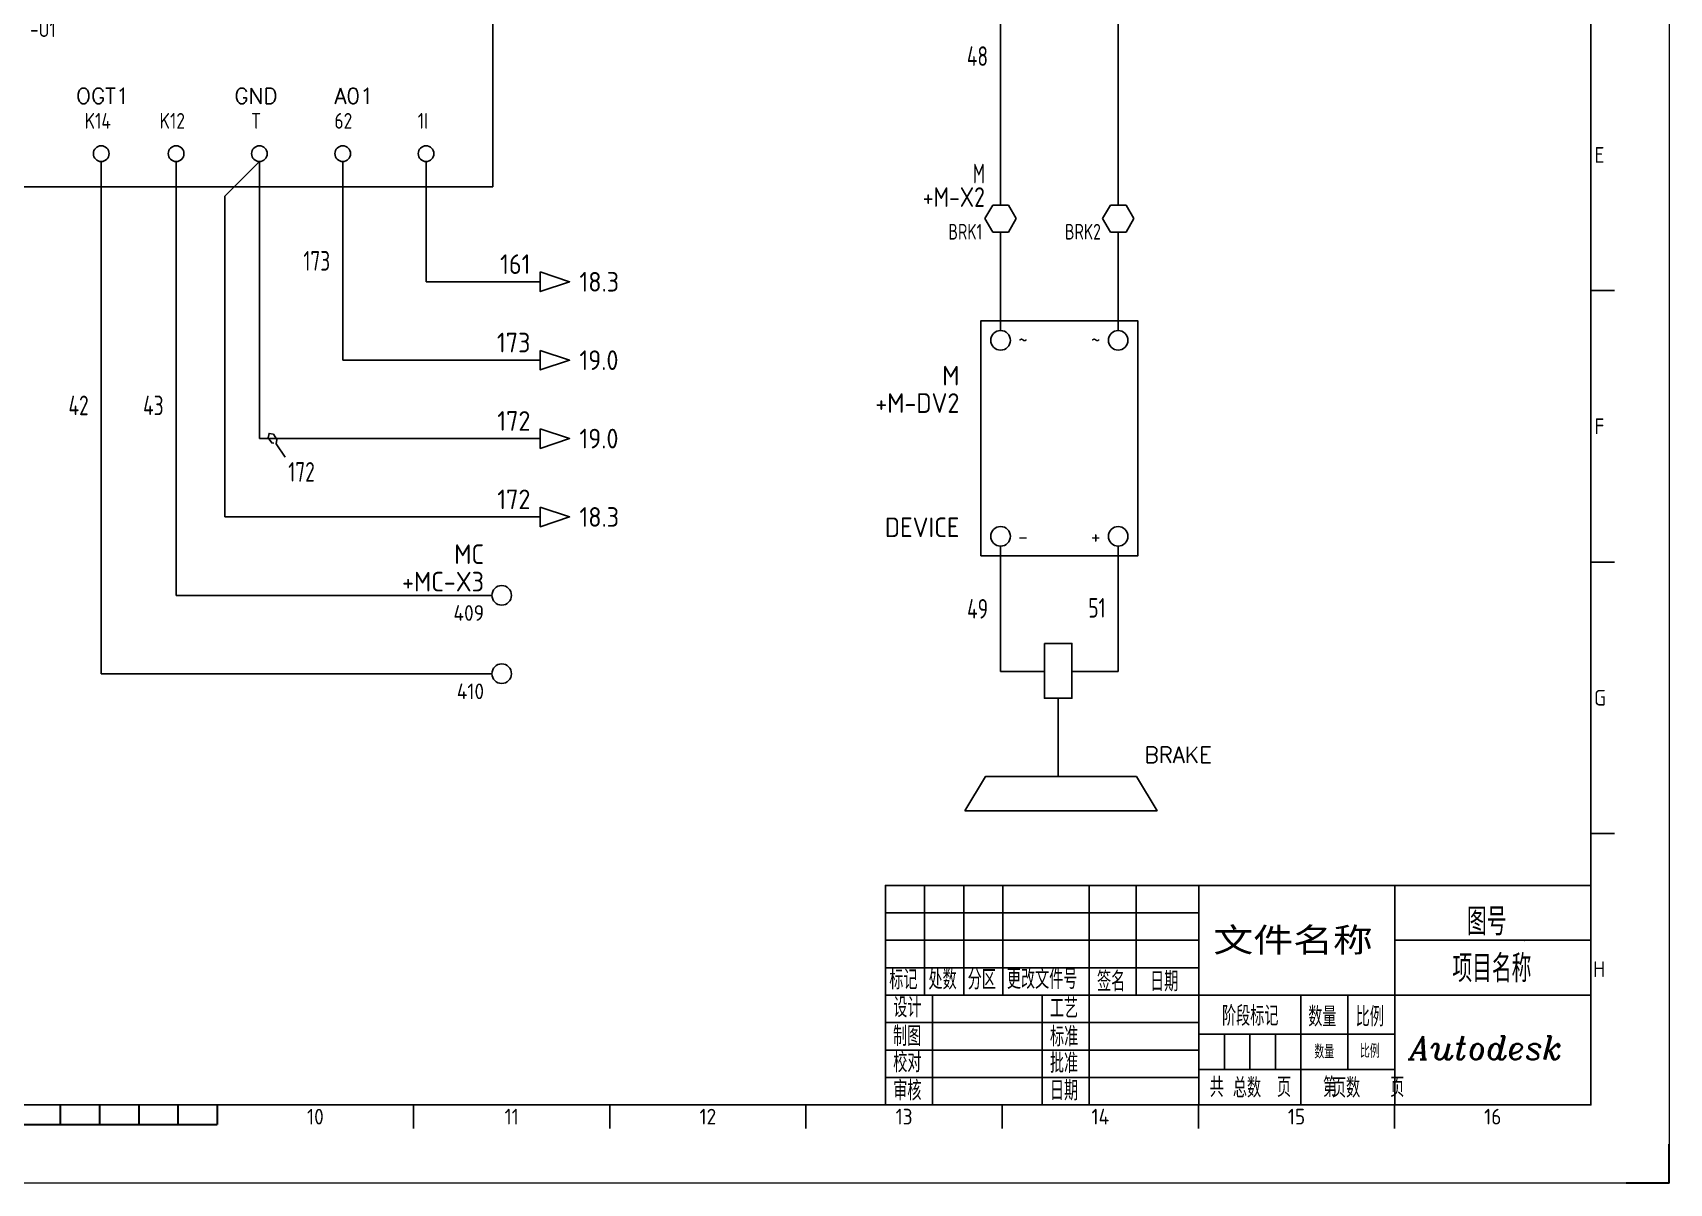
# Model space of a CAD drawing. Header units: millimetres. Extents: x 0 to 841, y 0 to 594.
# Drawn here: x 423.5 to 841, y 0 to 293.5 of the extents above; entities that cross this region are included whole.
import ezdxf
from ezdxf.enums import TextEntityAlignment as Align

# ---------------------------------------------------------------- set-up
doc = ezdxf.new("R2010")
doc.units = ezdxf.units.MM
doc.header["$LTSCALE"] = 12
for name, color, linetype in [('AE_BOR', 1, 'Continuous'), ('BLK_1.0mm^2', 7, 'Continuous'), ('DESC', 150, 'Continuous'), ('LOC', 8, 'Continuous'), ('RED_1.0mm^2', 1, 'Continuous'), ('RED_2.5mm^2', 1, 'Continuous'), ('RED_4.0mm^2', 1, 'Continuous'), ('SYMS', 7, 'Continuous'), ('TAGS', 150, 'Continuous'), ('TERMS', 123, 'Continuous'), ('WHT_1.0mm^2', 7, 'Continuous'), ('WIRENO', 72, 'Continuous'), ('WIREREF', 52, 'Continuous'), ('XREF', 7, 'Continuous'), ('图框_外框线', 7, 'Continuous'), ('图框_标题栏属性', 1, 'Continuous'), ('图框_标题栏文字', 6, 'Continuous')]:
    doc.layers.add(name, color=color, linetype=linetype)
doc.styles.get("Standard").update_dxf_attribs({"font": 'txt.shx', "bigfont": 'gbcbig.shx'})
doc.styles.add('WD', font='romans.shx', dxfattribs={"bigfont": 'gbcbig.shx'})
doc.styles.add('WD_IEC', font='isocp2.shx', dxfattribs={"width": 0.9, "height": 4, "bigfont": 'gbcbig.shx'})
doc.styles.add('工程字', font='gbenor.shx', dxfattribs={"bigfont": 'gbcbig.shx'})

# ---------------------------------------------------------------- blocks, each defined once
blk = doc.blocks.new('gb_a1')
for p, q in [((821, 20), (821, 574)), ((20, 20), (821, 20))]:
    blk.add_line(p, q)
at = {"layer": 'AE_BOR', "color": 1, "lineweight": 15}
for p, q in [((841, 594), (841, 0)), ((841, 0), (0, 0))]:
    blk.add_line(p, q, dxfattribs=at)
at = {"layer": 'AE_BOR'}
for p, q in [((821, 227.75), (827, 227.75)), ((821, 158.5), (827, 158.5)), ((821, 89.25), (827, 89.25)), ((520.625, 20), (520.625, 14)), ((570.6875, 20), (570.6875, 14)), ((620.75, 20), (620.75, 14)), ((670.8125, 20), (670.8125, 14)), ((720.875, 20), (720.875, 14)), ((770.9375, 20), (770.9375, 14))]:
    blk.add_line(p, q, dxfattribs=at)
at = {"layer": 'AE_BOR', "color": 2, "lineweight": 30}
for p, q in [((430.5, 20), (430.5, 15)), ((440.5, 20), (440.5, 15)), ((450.5, 20), (450.5, 15)), ((460.5, 20), (460.5, 15)), ((470.5, 20), (470.5, 15)), ((370.5, 15), (470.5, 15))]:
    blk.add_line(p, q, dxfattribs=at)
at = {"layer": 'AE_BOR', "lineweight": 30}
for q in [(841, 10), (830, 0)]:
    blk.add_line((841, 0), q, dxfattribs=at)
at = {"layer": 'AE_BOR', "style": 'WD_IEC'}
for s, p in [('E', (824.47619, 262.375)), ('F', (824.47619, 193.125)), ('G', (824.85714, 123.875)), ('H', (824.66667, 54.625))]:
    blk.add_text(s, height=4, dxfattribs=at).set_placement(p, align=Align.MIDDLE_RIGHT)
for s, p in [('10', (495.59375, 15)), ('11', (545.65625, 15)), ('12', (595.71875, 15)), ('13', (645.78125, 15)), ('14', (695.84375, 15)), ('15', (745.90625, 15)), ('16', (795.96875, 15))]:
    blk.add_text(s, height=4, dxfattribs=at).set_placement(p, align=Align.CENTER)
blk = doc.blocks.new('VDV1_19')
for p, q in [((8.94, 31.88), (5.94, 31.88)), ((6.44, 31.12), (8.44, 31.12)), ((6.94, 30.38), (7.94, 30.38))]:
    blk.add_line(p, q)
for centre in [(7.44, 36.12), (27.62, 36.12), (37.19, 36.12), (47.81, 36.12), (58.44, 36.12), (86.06, 36.12), (108.38, 36.12), (4.25, 25.5), (4.25, 15.94), (7.44, 4.25), (17, 4.25), (27.62, 4.25), (38.25, 4.25), (48.88, 4.25), (66.94, 4.25), (76.5, 4.25), (87.12, 4.25), (97.75, 4.25), (108.38, 4.25)]:
    blk.add_circle(centre, 1)
at = {"layer": 'SYMS'}
for p, q in [((0, 0), (0, 40.38)), ((0, 40.38), (116.88, 40.38)), ((116.88, 40.38), (116.88, 0)), ((7.44, 35.06), (7.44, 31.88)), ((116.88, 0), (0, 0))]:
    blk.add_line(p, q, dxfattribs=at)
at = {"style": 'WD_IEC', "flags": 1}
for tag, p, height in [('X4TERM04', (6.44, 36.12), 0.128), ('X2TERM04', (7.44, 37.12), 0.128), ('X2TERM01', (27.62, 37.12), 0.128), ('X2TERM02', (37.19, 37.12), 0.128), ('X2TERM03', (47.81, 37.12), 0.128), ('X2TERM05', (58.44, 37.12), 0.128), ('X2TERM06', (86.06, 37.12), 0.128), ('X2TERM07', (108.38, 37.12), 0.128), ('X1TERM07', (109.38, 36.12), 0.128), ('X4TERM08', (3.25, 25.5), 0.128), ('FAMILY', (50.54, 22.34), 0.01), ('CAT', (50.54, 22.34), 0.01), ('MFG', (50.54, 22.34), 0.01), ('ASSYCODE', (50.54, 22.34), 0.01), ('X4TERM09', (3.25, 15.94), 0.128), ('X4TERM10', (6.44, 4.25), 0.128), ('X1TERM19', (109.38, 4.25), 0.128), ('X8TERM10', (7.44, 3.25), 0.128), ('X8TERM11', (17, 3.25), 0.128), ('X8TERM12', (27.62, 3.25), 0.128), ('X8TERM13', (38.25, 3.25), 0.128), ('X8TERM14', (48.88, 3.25), 0.128), ('X8TERM15', (66.94, 3.25), 0.128), ('X8TERM16', (76.5, 3.25), 0.128), ('X8TERM17', (87.12, 3.25), 0.128), ('X8TERM18', (97.75, 3.25), 0.128), ('X8TERM19', (108.38, 3.25), 0.128)]:
    blk.add_attdef(tag, p, '', height=height, dxfattribs=at)
at = {"style": 'WD_IEC'}
for tag, p in [('TERM04', (8.67, 32.97)), ('TERM01', (26.56, 30.81)), ('TERM02', (36.12, 30.81)), ('TERM03', (46.75, 30.81)), ('TERM05', (57.38, 30.81)), ('TERM06', (85, 30.81)), ('TERM07', (107.31, 30.81)), ('TERM08', (7.44, 24.44)), ('DESC1', (121.12, 22.31)), ('DESC2', (121.12, 19.12)), ('TERM09', (7.44, 14.88)), ('INST', (121.12, 14.88)), ('LOC', (121.21, 12.08)), ('TERM10', (5.31, 7.44)), ('TERM11', (14.88, 7.44)), ('TERM12', (26.56, 7.44)), ('TERM13', (37.19, 7.44)), ('TERM14', (47.81, 7.44)), ('TERM15', (64.81, 7.44)), ('TERM16', (74.38, 7.44)), ('TERM17', (86.06, 7.44)), ('TERM18', (96.69, 7.44)), ('TERM19', (107.31, 7.44))]:
    blk.add_attdef(tag, p, '', height=2, dxfattribs=at)
blk.add_attdef('TAG1', text='', height=2, dxfattribs=at).set_placement((59.5, 19.12), align=Align.CENTER)
at = {"layer": 'SYMS'}
for s, p in [('+20V', (82.88, 27.62)), ('OGT1', (63.75, 10.62)), ('GND', (83.94, 10.62)), ('A01', (96.69, 10.62))]:
    blk.add_text(s, height=2, dxfattribs=at).set_placement(p)
blk = doc.blocks.new('VDV1TF')
blk.add_lwpolyline([(-2.5, -15), (17.5, -15), (17.5, 15), (-2.5, 15)], close=True)
for centre in [(0, 12.5), (15, 12.5), (0, -12.5), (15, -12.5)]:
    blk.add_circle(centre, 1.25)
at = {"style": 'WD_IEC'}
for tag, p in [('INST', (-5.25, 10.25)), ('LOC', (-5.25, 6.75)), ('TAG1', (-5.25, 3.25)), ('XREF', (-5.25, -1.6)), ('DESC1', (-5.25, -5.6)), ('DESC2', (-5.25, -9.1)), ('DESC3', (-5.25, -12.6))]:
    blk.add_attdef(tag, text='', height=2.5, dxfattribs=at).set_placement(p, align=Align.RIGHT)
at = {"style": 'WD_IEC', "flags": 1}
for tag, p, height in [('X4TERM02', (-1.25, 12.5), 0.32), ('X2TERM02', (0, 13.75), 0.32), ('X2TERM04', (15, 13.75), 0.32), ('X1TERM04', (16.25, 12.5), 0.32), ('X4TERM01', (-1.25, -12.5), 0.32), ('X1TERM03', (16.25, -12.5), 0.32), ('X8TERM01', (0, -13.75), 0.32), ('X8TERM03', (15, -13.75), 0.32), ('ASSYCODE', (18.5, -16.5), 1), ('FAMILY', (18.5, -18), 1), ('CATDESC', (18.5, -19.5), 1)]:
    blk.add_attdef(tag, p, '', height=height, dxfattribs=at)
at = {"style": 'WD_IEC'}
for tag, p in [('TERM02', (2.25, 12.5)), ('TERM01', (2.25, -12.5))]:
    blk.add_attdef(tag, text='', height=2, dxfattribs=at).set_placement(p, align=Align.MIDDLE_LEFT)
for tag, p in [('TERM04', (12.75, 12.5)), ('TERM03', (12.75, -12.5))]:
    blk.add_attdef(tag, text='', height=2, dxfattribs=at).set_placement(p, align=Align.MIDDLE_RIGHT)
at = {"lineweight": 15, "style": 'WD_IEC', "flags": 1}
for tag, p in [('MFG', (7.5, 5)), ('CAT', (7.5, 1))]:
    blk.add_attdef(tag, text='', height=2.7, dxfattribs=at).set_placement(p, align=Align.CENTER)
at = {"lineweight": 15, "style": 'WD_IEC'}
for tag, p in [('RATING1', (7.5, -3)), ('RATING2', (7.5, -7))]:
    blk.add_attdef(tag, text='', height=2.5, dxfattribs=at).set_placement(p, align=Align.CENTER)
blk = doc.blocks.new('VT0003')
for p, q in [((-1, 1.73), (-2, 0)), ((-2, 0), (-1, -1.73)), ((1, 1.73), (-1, 1.73)), ((2, 0), (1, 1.73)), ((1, -1.73), (2, 0)), ((-1, -1.73), (1, -1.73))]:
    blk.add_line(p, q)
at = {"style": 'WD_IEC', "width": 0.7}
for tag, p in [('INST', (-2, 7.5)), ('LOC', (-2, 4.5))]:
    blk.add_attdef(tag, text='', height=2.5, dxfattribs=at).set_placement(p, align=Align.RIGHT)
at = {"linetype": 'Continuous', "style": 'WD_IEC'}
for tag, height, width, flags, p in [('TAGSTRIP', 2.5, 0.9, 8, (-2, 1.5)), ('ASSYCODE', 0.25, 0.8, 1, (-2, -3.5)), ('MFG', 0.25, 0.8, 1, (-2, -2.5)), ('CAT', 0.25, 0.8, 1, (-2, -3))]:
    blk.add_attdef(tag, text='', height=height, dxfattribs=dict(at, width=width, flags=flags)).set_placement(p, align=Align.RIGHT)
at = {"linetype": 'Continuous', "style": 'WD_IEC', "width": 0.8, "flags": 8}
blk.add_attdef('TERM01', text='', height=2, dxfattribs=at).set_placement((0, 0), align=Align.MIDDLE_CENTER)
at = {"style": 'WD_IEC', "flags": 1}
for tag, p, height in [('X4TERM01', (-2, 0), 0.256), ('X4TERMDESC01', (-1.88, -0.37), 0.4), ('X2TERM01', (0, 1.73), 0.256), ('X2TERMDESC01', (0.15, 1.21), 0.4), ('X2PIN01', (0.52, 1.34), 0.4), ('X1PIN01', (1.39, 0.26), 0.4), ('X1TERMDESC01', (1.88, -0.39), 0.4), ('X1TERM01', (2, 0), 0.256), ('X4PIN01', (-1.82, -0.6), 0.4), ('X8TERM01', (0, -1.73), 0.256), ('X8TERMDESC01', (0, -2.11), 0.4), ('X8PIN01', (0.41, -1.54), 0.4), ('LINKTERM', (1.52, -1.15), 0.4), ('STRIPSEQ', (2.52, -3.93), 0.4)]:
    blk.add_attdef(tag, p, '', height=height, dxfattribs=at)
blk = doc.blocks.new('WD_WNV')
at = {"linetype": 'Continuous', "style": 'WD_IEC', "width": 0.8}
blk.add_attdef('WIRENO', text='', height=2.5, dxfattribs=at).set_placement((-1.6, 0), align=Align.MIDDLE_RIGHT)
at = {"style": 'WD_IEC', "flags": 1}
for tag, p in [('W08USER', (-1, 0.375)), ('W04USER', (-1, 0.875)), ('W05USER', (-1, 0.75)), ('W09USER', (-1, 0.25)), ('W03USER', (-1, 1)), ('W06USER', (-1, 0.625)), ('W07USER', (-1, 0.5)), ('W02USER', (-1, 1.125)), ('W01USER', (-1, 1.25)), ('W10USER', (-1, 0.125))]:
    blk.add_attdef(tag, text='', height=0.08, dxfattribs=at).set_placement(p, align=Align.CENTER)
blk = doc.blocks.new('HA1S1')
blk.add_lwpolyline([(0, 1.25), (3.75, 0), (0, -1.25)], close=True)
at = {"style": 'WD_IEC'}
for tag, height, flags, p in [('WIRENO', 2.5, 8, (-1.25, 1)), ('SIGCODE', 1, 1, (5, 1.8))]:
    blk.add_attdef(tag, text='', height=height, dxfattribs=dict(at, flags=flags)).set_placement(p, align=Align.RIGHT)
at = {"style": 'WD_IEC', "flags": 1}
blk.add_attdef('X4TERM01', (0, 0), '', height=0.32, dxfattribs=at)
at = {"style": 'WD_IEC'}
blk.add_attdef('XREF', text='', height=2.5, dxfattribs=at).set_placement((5, 0), align=Align.MIDDLE_LEFT)
blk.add_attdef('DESC1', text='', height=2.5, dxfattribs=at).set_placement((-1.25, -1), align=Align.TOP_RIGHT)
blk = doc.blocks.new('WD_WNH')
at = {"linetype": 'Continuous', "style": 'WD_IEC', "width": 0.8}
blk.add_attdef('WIRENO', text='', height=2.5, dxfattribs=at).set_placement((0, 0.75), align=Align.CENTER)
at = {"style": 'WD_IEC', "flags": 1}
for tag, p in [('W08USER', (0, 0.375)), ('W04USER', (0, 0.875)), ('W05USER', (0, 0.75)), ('W09USER', (0, 0.25)), ('W03USER', (0, 1)), ('W06USER', (0, 0.625)), ('W07USER', (0, 0.5)), ('W02USER', (0, 1.125)), ('W01USER', (0, 1.25)), ('W10USER', (0, 0.125))]:
    blk.add_attdef(tag, text='', height=0.08, dxfattribs=at).set_placement(p, align=Align.CENTER)
blk = doc.blocks.new('CorpLogoBlock')
at = {"insert": (-46.09, 17.54), "char_height": 6, "width": 37.2055, "attachment_point": 1, "style": '工程字'}
blk.add_mtext('{\\Fitalic|c0;Autodesk}', dxfattribs=at)
blk = doc.blocks.new('GB_TitleBlock')
at = {"lineweight": -3}
for p, q in [((-50, 42), (0, 42)), ((-50, 28), (0, 28))]:
    blk.add_line(p, q, dxfattribs=at)
blk.add_point((-16.99, 42), dxfattribs=at)
at = {"layer": '图框_外框线'}
for p, q in [((-170, 56), (-170, 28)), ((-160, 28), (-160, 56)), ((-150, 56), (-150, 28)), ((-128, 28), (-128, 56)), ((-116, 56), (-116, 28)), ((-100, 56), (-100, 0)), ((-50, 56), (-50, 0)), ((-180, 49), (-100, 49)), ((-180, 42), (-100, 42)), ((-180, 35), (-100, 35)), ((-180, 28), (-50, 28)), ((-168, 0), (-168, 28)), ((-140, 0), (-140, 28)), ((-128, 28), (-128, 0)), ((-74, 28), (-74, 0)), ((-62, 28), (-62, 9)), ((-180, 21), (-100, 21)), ((-50, 18), (-100, 18)), ((-93.5, 18), (-93.5, 9)), ((-87, 18), (-87, 9)), ((-80.5, 18), (-80.5, 9)), ((-180, 14), (-100, 14)), ((-50, 9), (-100, 9)), ((-180, 7), (-100, 7))]:
    blk.add_line(p, q, dxfattribs=at)
blk.add_lwpolyline([(0, 56), (-180, 56), (-180, 0), (0, 0), (0, 56)], dxfattribs=at)
at = {"style": 'WD', "flags": 1}
blk.add_attdef('WD_TB', (-168.38, 50.46), '', height=2, dxfattribs=at)
at = {"layer": '图框_标题栏属性', "style": '工程字'}
for tag, p in [('REV3', (-179.58, 50.91)), ('REV2', (-179.43, 43.49)), ('REV1', (-179.43, 36.77))]:
    blk.add_attdef(tag, p, '', height=3, dxfattribs=at)
for tag, height, width, p, p2 in [('REV3DET', 3, 13.288798, (-148.76, 50.77), (-130.49, 50.77)), ('BY3', 3, 6.930672, (-126.95, 50.77), (-117.42, 50.77)), ('RD3', 3, 9.096075, (-114.66, 50.77), (-102.16, 50.77)), ('REV2DET', 3, 1.39216, (-148.76, 43.77), (-130.49, 43.77)), ('BY2', 3, 6.930672, (-126.95, 43.77), (-117.42, 43.77)), ('RD2', 3, 9.096075, (-114.66, 43.77), (-102.16, 43.77)), ('文件名称', 7, 2.04191, (-96.3, 38.33), (-55.63, 38.33)), ('REV1DET', 3, 13.288798, (-148.76, 36.77), (-130.49, 36.77)), ('BY1', 3, 6.930672, (-126.95, 36.77), (-117.42, 36.77)), ('RD1', 3, 9.096075, (-114.66, 36.77), (-102.16, 36.77))]:
    blk.add_attdef(tag, text='', height=height, dxfattribs=dict(at, width=width)).set_placement(p, p2, align=Align.FIT)
for tag, p in [('图号', (-26.57, 46.93)), ('项目名称', (-25.25, 35.16))]:
    blk.add_attdef(tag, text='', height=7, dxfattribs=at).set_placement(p, align=Align.MIDDLE)
at = {"layer": '图框_标题栏属性', "lineweight": -3}
for tag, p in [('设计', (-163.59, 22.3)), ('工艺', (-123.59, 22.3)), ('制图', (-163.59, 15.3)), ('标准', (-123.59, 15.3)), ('校对', (-163.59, 8.3)), ('批准', (-123.59, 8.3)), ('审核', (-163.59, 1.3)), ('日期', (-123.59, 1.3))]:
    blk.add_attdef(tag, p, '', height=5, dxfattribs=at)
at = {"layer": '图框_标题栏属性', "style": '工程字'}
for tag, height, p in [('数量', 3.5, (-68.02, 13.58)), ('比例', 3.5, (-56.4, 13.74)), ('总数', 5, (-87.74, 4.36)), ('页数', 5, (-62.45, 4.36))]:
    blk.add_attdef(tag, text='', height=height, dxfattribs=at).set_placement(p, align=Align.MIDDLE_CENTER)
at = {"layer": '图框_标题栏文字', "style": '工程字'}
for s, p in [('标记', (-179, 29.44)), ('处数', (-169, 29.44)), ('分区', (-159, 29.44)), ('更改文件号', (-149, 29.59)), ('签名', (-126, 29)), ('日期', (-112.47, 28.98)), ('设计', (-177.99, 22.35)), ('工艺', (-138.02, 22.15)), ('阶段标记', (-94.11, 20.2)), ('数量', (-72.11, 20)), ('比例', (-60, 20)), ('制图', (-178.04, 15.02)), ('标准', (-137.99, 14.92)), ('校对', (-177.99, 8.33)), ('批准', (-138.02, 8.15)), ('审核', (-177.99, 1.15)), ('日期', (-138.02, 1.15)), ('共     页   第     页', (-97.24, 2))]:
    blk.add_text(s, height=5, dxfattribs=at).set_placement(p)
blk = doc.blocks.new('HT0002')
blk.add_circle((0, 0), 1.25)
at = {"style": 'WD_IEC', "flags": 1}
for tag, p, height in [('ASSYCODE', (2.75, 10.75), 1), ('CATDESC', (2.75, 9.25), 1), ('MFG', (2.75, 7.25), 1.5), ('CAT', (2.75, 4.75), 1.5), ('X2PIN01', (0, 2.25), 0.4), ('X2TERMDESC01', (0, 1.75), 0.4), ('X4TERM01', (-1.25, 0), 0.32), ('X4PIN01', (-1.25, 1), 0.4), ('X4TERMDESC01', (-1.25, 0.5), 0.4), ('X2TERM01', (0, 1.25), 0.32), ('X8PIN01', (0, -0.25), 0.4), ('X1TERM01', (1.25, 0), 0.32), ('X1PIN01', (1.25, 1), 0.4), ('X1TERMDESC01', (1.25, 0.5), 0.4), ('X8TERM01', (0, -1.25), 0.32), ('X8TERMDESC01', (0, -0.75), 0.4), ('LINKTERM', (0, -2), 0.4), ('STRIPSEQ', (0, -3), 0.4)]:
    blk.add_attdef(tag, p, '', height=height, dxfattribs=at)
at = {"style": 'WD_IEC'}
for tag, p in [('INST', (-2.25, 7.5)), ('LOC', (-2.25, 4))]:
    blk.add_attdef(tag, text='', height=2.5, dxfattribs=at).set_placement(p, align=Align.RIGHT)
at = {"style": 'WD_IEC', "flags": 8}
for tag, height, p in [('TAGSTRIP', 2.5, (-2.25, 0.5)), ('TERM01', 2, (-2.25, -3.25))]:
    blk.add_attdef(tag, text='', height=height, dxfattribs=at).set_placement(p, align=Align.RIGHT)

msp = doc.modelspace()

# ---------------------------------------------------------------- linework, layer by layer
msp.add_line((685.08, 123.74), (685.08, 103.79))
at = {"layer": 'BLK_1.0mm^2'}
for p, q in [((502.56, 260.69), (502.56, 210)), ((523.81, 260.69), (523.81, 230)), ((523.81, 230), (552.95, 230)), ((502.56, 210), (552.95, 210))]:
    msp.add_line(p, q, dxfattribs=at)
at = {"layer": 'RED_1.0mm^2'}
for p, q in [((481.31, 260.69), (472.47, 251.85)), ((472.47, 251.85), (472.47, 170)), ((472.47, 170), (552.95, 170))]:
    msp.add_line(p, q, dxfattribs=at)
at = {"layer": 'RED_2.5mm^2'}
for p, q in [((440.94, 260.69), (440.94, 130)), ((460.06, 260.69), (460.06, 149.99)), ((670.4, 242.65), (670.4, 217.56)), ((700.4, 217.56), (700.4, 242.65)), ((670.4, 162.56), (670.4, 130.56)), ((700.4, 162.56), (700.4, 130.56)), ((540.62, 149.99), (460.06, 149.99)), ((440.94, 130), (540.62, 130.01)), ((670.4, 130.56), (681.58, 130.56)), ((700.4, 130.56), (688.58, 130.56))]:
    msp.add_line(p, q, dxfattribs=at)
at = {"layer": 'RED_4.0mm^2'}
for p, q in [((700.4, 249.57), (700.4, 396.22)), ((670.4, 325.56), (670.4, 249.57))]:
    msp.add_line(p, q, dxfattribs=at)
at = {"layer": 'SYMS'}
for points in [[(681.58, 137.74), (688.58, 137.74), (688.58, 123.74), (681.58, 123.74)], [(661.31, 95.04), (710.31, 95.04), (705.06, 103.79), (685.81, 103.79), (666.56, 103.79)]]:
    msp.add_lwpolyline(points, close=True, dxfattribs=at)
at = {"layer": 'WHT_1.0mm^2'}
for p in [(481.31, 260.69), (552.95, 190)]:
    msp.add_line(p, (481.31, 190), dxfattribs=at)
at = {"layer": 'WIRENO'}
msp.add_lwpolyline([(487.83, 185.25), (485.54, 188.68), (485.75, 189.78), (484.87, 191.1), (483.77, 191.32), (483.55, 190.22), (484.43, 188.9), (484.98, 188.79)], dxfattribs=at)

# ---------------------------------------------------------------- block references
for name, p in [('gb_a1', (0, 0)), ('CorpLogoBlock', (821, 20))]:
    msp.add_blockref(name, p)
ref = msp.add_blockref('GB_TitleBlock', (821, 20))
ref.add_attrib('页数', '页数', dxfattribs={"layer": '图框_标题栏属性', "height": 5, "style": '工程字'}).set_placement((758.55, 24.36), align=Align.MIDDLE_CENTER)
ref.add_attrib('总数', '总数', dxfattribs={"layer": '图框_标题栏属性', "height": 5, "style": '工程字'}).set_placement((733.26, 24.36), align=Align.MIDDLE_CENTER)
ref.add_attrib('比例', '比例', dxfattribs={"layer": '图框_标题栏属性', "height": 3.5, "style": '工程字'}).set_placement((764.6, 33.74), align=Align.MIDDLE_CENTER)
ref.add_attrib('数量', '数量', dxfattribs={"layer": '图框_标题栏属性', "height": 3.5, "style": '工程字'}).set_placement((752.98, 33.58), align=Align.MIDDLE_CENTER)
ref.add_attrib('项目名称', '项目名称', dxfattribs={"layer": '图框_标题栏属性', "height": 7, "style": '工程字'}).set_placement((795.75, 55.16), align=Align.MIDDLE)
ref.add_attrib('图号', '图号', dxfattribs={"layer": '图框_标题栏属性', "height": 7, "style": '工程字'}).set_placement((794.43, 66.93), align=Align.MIDDLE)
ref.add_attrib('文件名称', '文件名称', dxfattribs={"layer": '图框_标题栏属性', "height": 7, "style": '工程字', "width": 2.04191}).set_placement((724.7, 58.33), (765.37, 58.33), align=Align.FIT)
at = {"layer": 'SYMS'}
ref = msp.add_blockref('VDV1_19', (307.06, 254.19), dxfattribs=dict(at, xscale=2, yscale=2, zscale=2))
ref.add_attrib('LOC', 'MC', (542.68, 336.42), dxfattribs={"layer": 'LOC', "height": 4, "style": 'WD_IEC', "width": 0.9})
ref.add_attrib('TERM19', '1I', (521.69, 269.06), dxfattribs={"layer": 'TERMS', "height": 4, "style": 'WD_IEC', "width": 0.9})
ref.add_attrib('TERM18', '62', (500.44, 269.06), dxfattribs={"layer": 'TERMS', "height": 4, "style": 'WD_IEC', "width": 0.9})
ref.add_attrib('TERM17', 'T', (479.19, 269.06), dxfattribs={"layer": 'TERMS', "height": 4, "style": 'WD_IEC', "width": 0.9})
ref.add_attrib('TERM16', 'K12', (455.81, 269.06), dxfattribs={"layer": 'TERMS', "height": 4, "style": 'WD_IEC', "width": 0.9})
ref.add_attrib('TERM15', 'K14', (436.69, 269.06), dxfattribs={"layer": 'TERMS', "height": 4, "style": 'WD_IEC', "width": 0.9})
ref.add_attrib('TERM14', 'W', (402.69, 269.06), dxfattribs={"layer": 'TERMS', "height": 4, "style": 'WD_IEC', "width": 0.9})
ref.add_attrib('TERM13', 'V', (381.44, 269.06), dxfattribs={"layer": 'TERMS', "height": 4, "style": 'WD_IEC', "width": 0.9})
ref.add_attrib('TERM12', 'U', (360.19, 269.06), dxfattribs={"layer": 'TERMS', "height": 4, "style": 'WD_IEC', "width": 0.9})
ref.add_attrib('TERM11', 'BR2', (336.81, 269.06), dxfattribs={"layer": 'TERMS', "height": 4, "style": 'WD_IEC', "width": 0.9})
ref.add_attrib('TERM10', 'BR1', (317.69, 269.06), dxfattribs={"layer": 'TERMS', "height": 4, "style": 'WD_IEC', "width": 0.9})
ref.add_attrib('TERM09', 'T2', (321.94, 283.94), dxfattribs={"layer": 'TERMS', "height": 4, "style": 'WD_IEC', "width": 0.9})
ref.add_attrib('TERM08', 'T1', (321.94, 303.06), dxfattribs={"layer": 'TERMS', "height": 4, "style": 'WD_IEC', "width": 0.9})
ref.add_attrib('TERM07', 'E1', (521.69, 315.81), dxfattribs={"layer": 'TERMS', "height": 4, "style": 'WD_IEC', "width": 0.9})
ref.add_attrib('TERM06', '20', (477.06, 315.81), dxfattribs={"layer": 'TERMS', "height": 4, "style": 'WD_IEC', "width": 0.9})
ref.add_attrib('TERM05', '28', (421.81, 315.81), dxfattribs={"layer": 'TERMS', "height": 4, "style": 'WD_IEC', "width": 0.9})
ref.add_attrib('TERM03', 'L3', (400.56, 315.81), dxfattribs={"layer": 'TERMS', "height": 4, "style": 'WD_IEC', "width": 0.9})
ref.add_attrib('TERM02', 'L2', (379.31, 315.81), dxfattribs={"layer": 'TERMS', "height": 4, "style": 'WD_IEC', "width": 0.9})
ref.add_attrib('TERM01', 'L1', (360.19, 315.81), dxfattribs={"layer": 'TERMS', "height": 4, "style": 'WD_IEC', "width": 0.9})
ref.add_attrib('TERM04', 'GND', (324.4, 320.13), dxfattribs={"layer": 'TERMS', "height": 4, "style": 'WD_IEC', "width": 0.9})
ref.add_attrib('TAG1', '-U1', dxfattribs={"layer": 'TAGS', "height": 4, "style": 'WD_IEC', "width": 0.9}).set_placement((426.06, 292.44), align=Align.CENTER)
ref = msp.add_blockref('VT0003', (670.4, 246.11), dxfattribs=dict(at, xscale=2, yscale=2, zscale=2))
ref.add_attrib('TAGSTRIP', '+M-X2', dxfattribs={"layer": 'TAGS', "linetype": 'Continuous', "height": 5, "style": 'WD_IEC', "width": 0.9, "flags": 8}).set_placement((666.4, 249.11), align=Align.RIGHT)
ref.add_attrib('TERM01', 'BRK1', dxfattribs={"layer": 'TERMS', "linetype": 'Continuous', "height": 4, "style": 'WD_IEC', "width": 0.8, "flags": 8}).set_placement((661.4, 242.77), align=Align.MIDDLE_CENTER)
ref.add_attrib('LOC', 'M', dxfattribs={"layer": 'LOC', "height": 5, "style": 'WD_IEC', "width": 0.7}).set_placement((666.4, 255.11), align=Align.RIGHT)
ref = msp.add_blockref('VT0003', (700.4, 246.11), dxfattribs=dict(at, xscale=2, yscale=2, zscale=2))
ref.add_attrib('TERM01', 'BRK2', dxfattribs={"layer": 'TERMS', "linetype": 'Continuous', "height": 4, "style": 'WD_IEC', "width": 0.8, "flags": 8}).set_placement((691.4, 242.77), align=Align.MIDDLE_CENTER)
ref = msp.add_blockref('HA1S1', (552.95, 230), dxfattribs=dict(at, xscale=2, yscale=2, zscale=2))
ref.add_attrib('WIRENO', '161', dxfattribs={"layer": 'WIREREF', "height": 5, "style": 'WD_IEC', "flags": 8}).set_placement((550.45, 232), align=Align.RIGHT)
ref.add_attrib('XREF', '18.3', dxfattribs={"layer": 'XREF', "height": 5, "style": 'WD_IEC'}).set_placement((562.95, 230), align=Align.MIDDLE_LEFT)
ref = msp.add_blockref('VDV1TF', (670.4, 190.06), dxfattribs=dict(at, xscale=2, yscale=2, zscale=2))
ref.add_attrib('TAG1', '+M-DV2', dxfattribs={"layer": 'TAGS', "height": 5, "style": 'WD_IEC'}).set_placement((659.9, 196.56), align=Align.RIGHT)
ref.add_attrib('LOC', 'M', dxfattribs={"layer": 'LOC', "height": 5, "style": 'WD_IEC'}).set_placement((659.9, 203.56), align=Align.RIGHT)
ref.add_attrib('DESC3', 'DEVICE', dxfattribs={"layer": 'DESC', "height": 5, "style": 'WD_IEC'}).set_placement((659.9, 164.86), align=Align.RIGHT)
ref.add_attrib('TERM01', '-', dxfattribs={"layer": 'TERMS', "height": 4, "style": 'WD_IEC'}).set_placement((674.9, 165.06), align=Align.MIDDLE_LEFT)
ref.add_attrib('TERM02', '~', dxfattribs={"layer": 'TERMS', "height": 4, "style": 'WD_IEC'}).set_placement((674.9, 215.06), align=Align.MIDDLE_LEFT)
ref.add_attrib('TERM03', '+', dxfattribs={"layer": 'TERMS', "height": 4, "style": 'WD_IEC'}).set_placement((695.9, 165.06), align=Align.MIDDLE_RIGHT)
ref.add_attrib('TERM04', '~', dxfattribs={"layer": 'TERMS', "height": 4, "style": 'WD_IEC'}).set_placement((695.9, 215.06), align=Align.MIDDLE_RIGHT)
ref = msp.add_blockref('HA1S1', (552.95, 210), dxfattribs=dict(at, xscale=2, yscale=2, zscale=2))
ref.add_attrib('WIRENO', '173', dxfattribs={"layer": 'WIREREF', "height": 5, "style": 'WD_IEC', "flags": 8}).set_placement((550.45, 212), align=Align.RIGHT)
ref.add_attrib('XREF', '19.0', dxfattribs={"layer": 'XREF', "height": 5, "style": 'WD_IEC'}).set_placement((562.95, 210), align=Align.MIDDLE_LEFT)
ref = msp.add_blockref('HA1S1', (552.95, 190), dxfattribs=dict(at, xscale=2, yscale=2, zscale=2))
ref.add_attrib('WIRENO', '172', dxfattribs={"layer": 'WIREREF', "height": 5, "style": 'WD_IEC', "flags": 8}).set_placement((550.45, 192), align=Align.RIGHT)
ref.add_attrib('XREF', '19.0', dxfattribs={"layer": 'XREF', "height": 5, "style": 'WD_IEC'}).set_placement((562.95, 190), align=Align.MIDDLE_LEFT)
ref = msp.add_blockref('HA1S1', (552.95, 170), dxfattribs=dict(at, xscale=2, yscale=2, zscale=2))
ref.add_attrib('WIRENO', '172', dxfattribs={"layer": 'WIREREF', "height": 5, "style": 'WD_IEC', "flags": 8}).set_placement((550.45, 172), align=Align.RIGHT)
ref.add_attrib('XREF', '18.3', dxfattribs={"layer": 'XREF', "height": 5, "style": 'WD_IEC'}).set_placement((562.95, 170), align=Align.MIDDLE_LEFT)
ref = msp.add_blockref('HT0002', (543.12, 150), dxfattribs=dict(at, xscale=2, yscale=2, zscale=2))
ref.add_attrib('TAGSTRIP', '+MC-X3', dxfattribs={"layer": 'TAGS', "height": 5, "style": 'WD_IEC', "flags": 8}).set_placement((538.62, 151), align=Align.RIGHT)
ref.add_attrib('LOC', 'MC', dxfattribs={"layer": 'LOC', "height": 5, "style": 'WD_IEC'}).set_placement((538.62, 158), align=Align.RIGHT)
ref.add_attrib('TERM01', '409', dxfattribs={"layer": 'TERMS', "height": 4, "style": 'WD_IEC', "flags": 8}).set_placement((538.62, 143.5), align=Align.RIGHT)
ref = msp.add_blockref('HT0002', (543.12, 130.01), dxfattribs=dict(at, xscale=2, yscale=2, zscale=2))
ref.add_attrib('TERM01', '410', dxfattribs={"layer": 'TERMS', "height": 4, "style": 'WD_IEC', "flags": 8}).set_placement((538.62, 123.51), align=Align.RIGHT)
at = {"layer": 'WIRENO'}
ref = msp.add_blockref('WD_WNV', (670.4, 287.57), dxfattribs=dict(at, xscale=2, yscale=2, zscale=2))
ref.add_attrib('WIRENO', '48', dxfattribs={"linetype": 'Continuous', "height": 5, "style": 'WD_IEC', "width": 0.8}).set_placement((667.2, 287.57), align=Align.MIDDLE_RIGHT)
ref = msp.add_blockref('WD_WNV', (502.56, 235.34), dxfattribs=dict(at, xscale=2, yscale=2, zscale=2))
ref.add_attrib('WIRENO', '173', dxfattribs={"linetype": 'Continuous', "height": 5, "style": 'WD_IEC', "width": 0.8}).set_placement((499.36, 235.34), align=Align.MIDDLE_RIGHT)
ref = msp.add_blockref('WD_WNV', (440.94, 198.46), dxfattribs=dict(at, xscale=2, yscale=2, zscale=2))
ref.add_attrib('WIRENO', '42', dxfattribs={"linetype": 'Continuous', "height": 5, "style": 'WD_IEC', "width": 0.8}).set_placement((437.74, 198.46), align=Align.MIDDLE_RIGHT)
ref = msp.add_blockref('WD_WNV', (460.06, 198.46), dxfattribs=dict(at, xscale=2, yscale=2, zscale=2))
ref.add_attrib('WIRENO', '43', dxfattribs={"linetype": 'Continuous', "height": 5, "style": 'WD_IEC', "width": 0.8}).set_placement((456.86, 198.46), align=Align.MIDDLE_RIGHT)
ref = msp.add_blockref('WD_WNH', (484.65, 190), dxfattribs=dict(at, xscale=2, yscale=2, zscale=2))
ref.add_attrib('WIRENO', '172', dxfattribs={"linetype": 'Continuous', "height": 5, "style": 'WD_IEC', "width": 0.8}).set_placement((488.66, 184), align=Align.TOP_LEFT)
ref = msp.add_blockref('WD_WNV', (670.4, 146.56), dxfattribs=dict(at, xscale=2, yscale=2, zscale=2))
ref.add_attrib('WIRENO', '49', dxfattribs={"linetype": 'Continuous', "height": 5, "style": 'WD_IEC', "width": 0.8}).set_placement((667.2, 146.56), align=Align.MIDDLE_RIGHT)
ref = msp.add_blockref('WD_WNV', (700.4, 146.81), dxfattribs=dict(at, xscale=2, yscale=2, zscale=2))
ref.add_attrib('WIRENO', '51', dxfattribs={"linetype": 'Continuous', "height": 5, "style": 'WD_IEC', "width": 0.8}).set_placement((697.2, 146.81), align=Align.MIDDLE_RIGHT)

# ---------------------------------------------------------------- texts
at = {"layer": 'SYMS'}
msp.add_text('BRAKE', height=4, dxfattribs=at).set_placement((707.15, 107.31))

doc.saveas('drawing.dxf')
